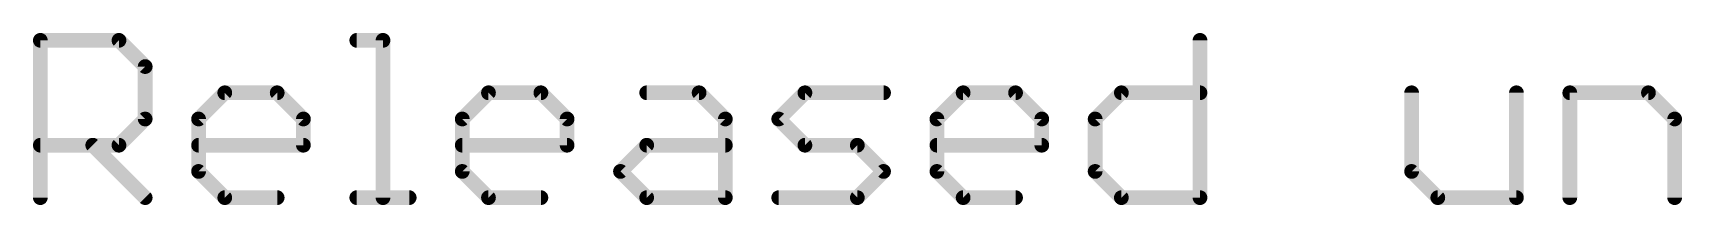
# Model space of a CAD drawing. Extents: x -32 to 75, y -23 to 37.
# Drawn here: x -31.75 to -14.69, y -15.24 to -13.46 of the extents above; entities that cross this region are included whole.
import ezdxf

# ---------------------------------------------------------------- set-up
doc = ezdxf.new("R2010")
doc.units = 0
doc.layers.add('51', color=53, linetype='CONTINUOUS')

msp = doc.modelspace()

# ---------------------------------------------------------------- linework, layer by layer
at = {"layer": '51', "const_width": 0.1524}
for points in [[(-31.6738, -15.1638), (-31.6738, -13.5368)], [(-31.6738, -13.5368), (-30.8603, -13.5368)], [(-30.8603, -13.5368), (-30.5891, -13.808)], [(-28.3995, -13.5368), (-28.1283, -13.5368)], [(-28.1283, -13.5368), (-28.1283, -15.1638)], [(-19.6748, -13.5368), (-19.6748, -15.1638)], [(-30.5891, -13.808), (-30.5891, -14.3503)], [(-30.0366, -14.3503), (-29.7655, -14.0791)], [(-29.7655, -14.0791), (-29.2232, -14.0791)], [(-29.2232, -14.0791), (-28.952, -14.3503)], [(-27.3081, -14.3503), (-27.0369, -14.0791)], [(-27.0369, -14.0791), (-26.4946, -14.0791)], [(-26.4946, -14.0791), (-26.2234, -14.3503)], [(-25.3997, -14.0791), (-24.8574, -14.0791)], [(-24.8574, -14.0791), (-24.5862, -14.3503)], [(-24.0337, -14.3503), (-23.7626, -14.0791)], [(-23.7626, -14.0791), (-22.9491, -14.0791)], [(-22.3966, -14.3503), (-22.1254, -14.0791)], [(-22.1254, -14.0791), (-21.5831, -14.0791)], [(-21.5831, -14.0791), (-21.3119, -14.3503)], [(-20.7594, -14.3503), (-20.4883, -14.0791)], [(-20.4883, -14.0791), (-19.6748, -14.0791)], [(-17.4851, -14.0791), (-17.4851, -14.8926)], [(-16.4005, -15.1638), (-16.4005, -14.0791)], [(-15.848, -15.1638), (-15.848, -14.0791)], [(-15.848, -14.0791), (-15.0345, -14.0791)], [(-15.0345, -14.0791), (-14.7633, -14.3503)], [(-30.5891, -14.3503), (-30.8603, -14.6215)], [(-30.0366, -14.8926), (-30.0366, -14.3503)], [(-28.952, -14.3503), (-28.952, -14.6215)], [(-27.3081, -14.8926), (-27.3081, -14.3503)], [(-26.2234, -14.3503), (-26.2234, -14.6215)], [(-24.5862, -14.3503), (-24.5862, -15.1638)], [(-23.7626, -14.6215), (-24.0337, -14.3503)], [(-22.3966, -14.8926), (-22.3966, -14.3503)], [(-21.3119, -14.3503), (-21.3119, -14.6215)], [(-20.7594, -14.8926), (-20.7594, -14.3503)], [(-14.7633, -14.3503), (-14.7633, -15.1638)], [(-30.8603, -14.6215), (-31.6738, -14.6215)], [(-31.1315, -14.6215), (-30.5891, -15.1638)], [(-28.952, -14.6215), (-30.0366, -14.6215)], [(-26.2234, -14.6215), (-27.3081, -14.6215)], [(-25.6709, -14.8926), (-25.3997, -14.6215)], [(-25.3997, -14.6215), (-24.5862, -14.6215)], [(-23.2202, -14.6215), (-23.7626, -14.6215)], [(-22.9491, -14.8926), (-23.2202, -14.6215)], [(-21.3119, -14.6215), (-22.3966, -14.6215)], [(-29.7655, -15.1638), (-30.0366, -14.8926)], [(-27.0369, -15.1638), (-27.3081, -14.8926)], [(-25.3997, -15.1638), (-25.6709, -14.8926)], [(-23.2202, -15.1638), (-22.9491, -14.8926)], [(-22.1254, -15.1638), (-22.3966, -14.8926)], [(-20.4883, -15.1638), (-20.7594, -14.8926)], [(-17.4851, -14.8926), (-17.214, -15.1638)], [(-29.2232, -15.1638), (-29.7655, -15.1638)], [(-28.3995, -15.1638), (-27.8572, -15.1638)], [(-26.4946, -15.1638), (-27.0369, -15.1638)], [(-24.5862, -15.1638), (-25.3997, -15.1638)], [(-24.0337, -15.1638), (-23.2202, -15.1638)], [(-21.5831, -15.1638), (-22.1254, -15.1638)], [(-19.6748, -15.1638), (-20.4883, -15.1638)], [(-17.214, -15.1638), (-16.4005, -15.1638)]]:
    msp.add_lwpolyline(points, dxfattribs=at)
at = {"layer": '51', "const_width": 0.0762}
for points in [[(-31.6357, -13.5368, 1), (-31.7119, -13.5368)], [(-31.6738, -13.4987, 1), (-31.6738, -13.5749)], [(-30.8334, -13.5099, 1), (-30.8872, -13.5638)], [(-30.8603, -13.5749, 1), (-30.8603, -13.4987)], [(-28.3995, -13.4987, 1), (-28.3995, -13.5749)], [(-28.0902, -13.5368, 1), (-28.1664, -13.5368)], [(-28.1283, -13.5749, 1), (-28.1283, -13.4987)], [(-19.6367, -13.5368, 1), (-19.7129, -13.5368)], [(-30.551, -13.808, 1), (-30.6272, -13.808)], [(-30.6161, -13.8349, 1), (-30.5622, -13.781)], [(-29.7655, -14.041, 1), (-29.7655, -14.1172)], [(-29.7385, -14.1061, 1), (-29.7924, -14.0522)], [(-29.1962, -14.0522, 1), (-29.2501, -14.1061)], [(-29.2232, -14.1172, 1), (-29.2232, -14.041)], [(-27.0369, -14.041, 1), (-27.0369, -14.1172)], [(-27.0099, -14.1061, 1), (-27.0638, -14.0522)], [(-26.4676, -14.0522, 1), (-26.5215, -14.1061)], [(-26.4946, -14.1172, 1), (-26.4946, -14.041)], [(-25.3997, -14.041, 1), (-25.3997, -14.1172)], [(-24.8305, -14.0522, 1), (-24.8843, -14.1061)], [(-24.8574, -14.1172, 1), (-24.8574, -14.041)], [(-23.7626, -14.041, 1), (-23.7626, -14.1172)], [(-23.7356, -14.1061, 1), (-23.7895, -14.0522)], [(-22.9491, -14.1172, 1), (-22.9491, -14.041)], [(-22.1254, -14.041, 1), (-22.1254, -14.1172)], [(-22.0985, -14.1061, 1), (-22.1524, -14.0522)], [(-21.5561, -14.0522, 1), (-21.61, -14.1061)], [(-21.5831, -14.1172, 1), (-21.5831, -14.041)], [(-20.4883, -14.041, 1), (-20.4883, -14.1172)], [(-20.4613, -14.1061, 1), (-20.5152, -14.0522)], [(-19.6748, -14.1172, 1), (-19.6748, -14.041)], [(-17.447, -14.0791, 1), (-17.5232, -14.0791)], [(-16.3624, -14.0791, 1), (-16.4386, -14.0791)], [(-15.8099, -14.0791, 1), (-15.8861, -14.0791)], [(-15.848, -14.041, 1), (-15.848, -14.1172)], [(-15.0075, -14.0522, 1), (-15.0614, -14.1061)], [(-15.0345, -14.1172, 1), (-15.0345, -14.041)], [(-30.6272, -14.3503, 1), (-30.551, -14.3503)], [(-30.5622, -14.3772, 1), (-30.6161, -14.3234)], [(-29.9985, -14.3503, 1), (-30.0747, -14.3503)], [(-30.0636, -14.3234, 1), (-30.0097, -14.3772)], [(-28.9139, -14.3503, 1), (-28.9901, -14.3503)], [(-28.9789, -14.3772, 1), (-28.925, -14.3234)], [(-27.27, -14.3503, 1), (-27.3462, -14.3503)], [(-27.335, -14.3234, 1), (-27.2811, -14.3772)], [(-26.1853, -14.3503, 1), (-26.2615, -14.3503)], [(-26.2503, -14.3772, 1), (-26.1964, -14.3234)], [(-24.5481, -14.3503, 1), (-24.6243, -14.3503)], [(-24.6132, -14.3772, 1), (-24.5593, -14.3234)], [(-24.0068, -14.3234, 1), (-24.0607, -14.3772)], [(-24.0607, -14.3234, 1), (-24.0068, -14.3772)], [(-22.3585, -14.3503, 1), (-22.4347, -14.3503)], [(-22.4235, -14.3234, 1), (-22.3696, -14.3772)], [(-21.2738, -14.3503, 1), (-21.35, -14.3503)], [(-21.3389, -14.3772, 1), (-21.285, -14.3234)], [(-20.7213, -14.3503, 1), (-20.7975, -14.3503)], [(-20.7864, -14.3234, 1), (-20.7325, -14.3772)], [(-14.7252, -14.3503, 1), (-14.8014, -14.3503)], [(-14.7902, -14.3772, 1), (-14.7364, -14.3234)], [(-31.6738, -14.5834, 1), (-31.6738, -14.6596)], [(-31.1045, -14.5945, 1), (-31.1584, -14.6484)], [(-30.8872, -14.5945, 1), (-30.8334, -14.6484)], [(-30.8603, -14.6596, 1), (-30.8603, -14.5834)], [(-30.0366, -14.5834, 1), (-30.0366, -14.6596)], [(-28.9901, -14.6215, 1), (-28.9139, -14.6215)], [(-28.952, -14.6596, 1), (-28.952, -14.5834)], [(-27.3081, -14.5834, 1), (-27.3081, -14.6596)], [(-26.2615, -14.6215, 1), (-26.1853, -14.6215)], [(-26.2234, -14.6596, 1), (-26.2234, -14.5834)], [(-25.3997, -14.5834, 1), (-25.3997, -14.6596)], [(-25.3728, -14.6484, 1), (-25.4267, -14.5945)], [(-24.5862, -14.6596, 1), (-24.5862, -14.5834)], [(-23.7626, -14.5834, 1), (-23.7626, -14.6596)], [(-23.7895, -14.6484, 1), (-23.7356, -14.5945)], [(-23.1933, -14.5945, 1), (-23.2472, -14.6484)], [(-23.2202, -14.6596, 1), (-23.2202, -14.5834)], [(-22.3966, -14.5834, 1), (-22.3966, -14.6596)], [(-21.35, -14.6215, 1), (-21.2738, -14.6215)], [(-21.3119, -14.6596, 1), (-21.3119, -14.5834)], [(-30.0097, -14.8657, 1), (-30.0636, -14.9196)], [(-27.2811, -14.8657, 1), (-27.335, -14.9196)], [(-25.644, -14.8657, 1), (-25.6978, -14.9196)], [(-25.6978, -14.8657, 1), (-25.644, -14.9196)], [(-22.9221, -14.9196, 1), (-22.976, -14.8657)], [(-22.976, -14.9196, 1), (-22.9221, -14.8657)], [(-22.3696, -14.8657, 1), (-22.4235, -14.9196)], [(-20.7325, -14.8657, 1), (-20.7864, -14.9196)], [(-17.4582, -14.8657, 1), (-17.5121, -14.9196)], [(-30.0747, -14.8926, 1), (-29.9985, -14.8926)], [(-27.3462, -14.8926, 1), (-27.27, -14.8926)], [(-22.4347, -14.8926, 1), (-22.3585, -14.8926)], [(-20.7975, -14.8926, 1), (-20.7213, -14.8926)], [(-17.5232, -14.8926, 1), (-17.447, -14.8926)], [(-31.7119, -15.1638, 1), (-31.6357, -15.1638)], [(-30.6161, -15.1907, 1), (-30.5622, -15.1369)], [(-29.7655, -15.1257, 1), (-29.7655, -15.2019)], [(-29.7924, -15.1907, 1), (-29.7385, -15.1369)], [(-29.2232, -15.2019, 1), (-29.2232, -15.1257)], [(-28.3995, -15.1257, 1), (-28.3995, -15.2019)], [(-28.1664, -15.1638, 1), (-28.0902, -15.1638)], [(-27.8572, -15.2019, 1), (-27.8572, -15.1257)], [(-27.0369, -15.1257, 1), (-27.0369, -15.2019)], [(-27.0638, -15.1907, 1), (-27.0099, -15.1369)], [(-26.4946, -15.2019, 1), (-26.4946, -15.1257)], [(-25.3997, -15.1257, 1), (-25.3997, -15.2019)], [(-25.4267, -15.1907, 1), (-25.3728, -15.1369)], [(-24.6243, -15.1638, 1), (-24.5481, -15.1638)], [(-24.5862, -15.2019, 1), (-24.5862, -15.1257)], [(-24.0337, -15.1257, 1), (-24.0337, -15.2019)], [(-23.2472, -15.1369, 1), (-23.1933, -15.1907)], [(-23.2202, -15.2019, 1), (-23.2202, -15.1257)], [(-22.1254, -15.1257, 1), (-22.1254, -15.2019)], [(-22.1524, -15.1907, 1), (-22.0985, -15.1369)], [(-21.5831, -15.2019, 1), (-21.5831, -15.1257)], [(-20.4883, -15.1257, 1), (-20.4883, -15.2019)], [(-20.5152, -15.1907, 1), (-20.4613, -15.1369)], [(-19.7129, -15.1638, 1), (-19.6367, -15.1638)], [(-19.6748, -15.2019, 1), (-19.6748, -15.1257)], [(-17.214, -15.1257, 1), (-17.214, -15.2019)], [(-17.2409, -15.1907, 1), (-17.187, -15.1369)], [(-16.4386, -15.1638, 1), (-16.3624, -15.1638)], [(-16.4005, -15.2019, 1), (-16.4005, -15.1257)], [(-15.8861, -15.1638, 1), (-15.8099, -15.1638)], [(-14.8014, -15.1638, 1), (-14.7252, -15.1638)]]:
    msp.add_lwpolyline(points, format="xyb", dxfattribs=at)

doc.saveas('drawing.dxf')
